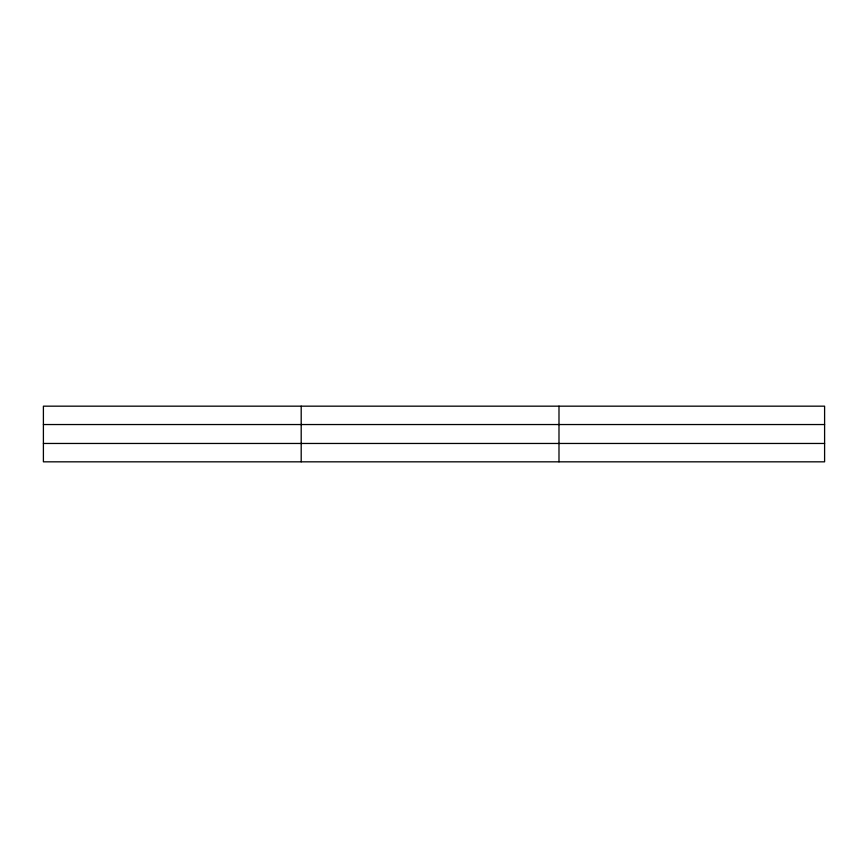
<?xml version="1.0" encoding="UTF-8"?>
<svg xmlns="http://www.w3.org/2000/svg" width="868" height="868" viewBox="0 0 868 868"><rect width="100%" height="100%" fill="white"/><g stroke="black" fill="none" stroke-linecap="round" stroke-linejoin="round"><path stroke-width="1.3" d="M301.196 406.17L301.196 461.83M558.992 406.17L558.992 461.83M824.6 443.461L824.6 461.83L43.4 461.83L43.4 406.17L824.6 406.17L824.6 443.461L43.4 443.461M43.4 424.539L824.6 424.539"/></g></svg>
